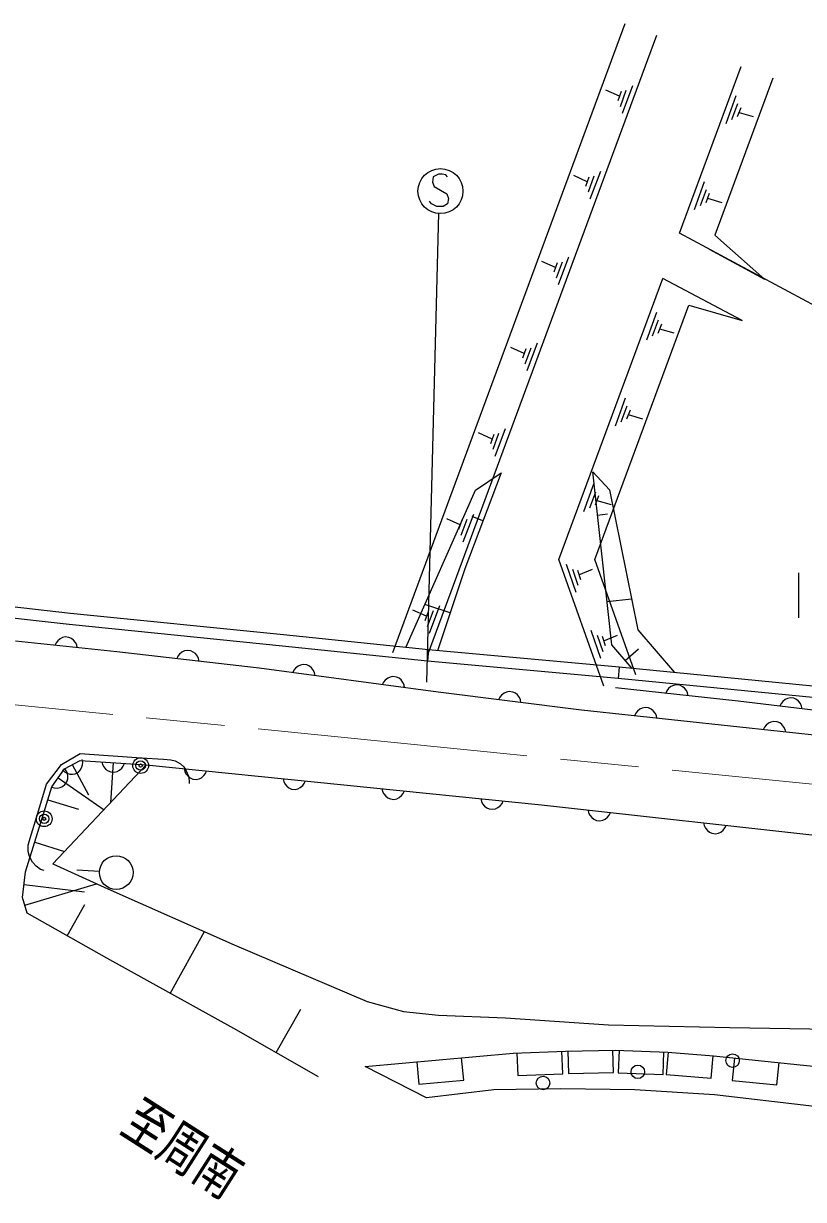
# Model space of a CAD drawing. Units: millimetres, scale not verified. Extents: x 40000 to 680000, y 20000 to 380000.
# Drawn here: x 395492 to 430171, y 266324 to 318600 of the extents above; entities that cross this region are included whole.
import ezdxf
from ezdxf.enums import TextEntityAlignment as Align

# ---------------------------------------------------------------- set-up
doc = ezdxf.new("R2010")
doc.units = ezdxf.units.MM
doc.header["$LTSCALE"] = 1000
doc.linetypes.add('CHAIN', pattern=[18.5, 12, -1.5, 3.5, -1.5])
for name, color, linetype, lineweight in [('M-BGD', 7, 'Continuous', 25), ('M-BGD-EXST', 7, 'Continuous', 25), ('M-BMK', 2, 'CHAIN', 13)]:
    doc.layers.add(name, color=color, linetype=linetype, lineweight=lineweight)
doc.layers.add('M-BMK-HTXT', color=7, linetype='Continuous')
doc.styles.add('ＭＳ ゴシック', font='')
doc.styles.get('ＭＳ ゴシック').set_extended_font_data('MS Gothic')

msp = doc.modelspace()

# ---------------------------------------------------------------- linework, layer by layer
at = {"layer": 'M-BGD'}
for p, q in [((411909, 290645), (422240, 318600)), ((413456, 290504), (423647, 318080)), ((424658, 309274), (427399, 316693)), ((422568, 315831), (422104, 314599)), ((421987, 315369), (421385, 315643)), ((422060, 315575), (421913, 315162)), ((422278, 315616), (422018, 314903)), ((427162, 315379), (426714, 314142)), ((427243, 315027), (426977, 314317)), ((427382, 314855), (427226, 314446)), ((427304, 314650), (427940, 314468)), ((420560, 311562), (419958, 311837)), ((420633, 311769), (420486, 311356)), ((420851, 311809), (420591, 311096)), ((421141, 312024), (420677, 310792)), ((425759, 311562), (425311, 310324)), ((425840, 311210), (425574, 310499)), ((425979, 311037), (425823, 310628)), ((425901, 310833), (426536, 310650)), ((465821, 287171), (424658, 309274)), ((419143, 307750), (418541, 308024)), ((419217, 307956), (419069, 307543)), ((419434, 307997), (419175, 307284)), ((419725, 308211), (419261, 306979)), ((423632, 305761), (423184, 304523)), ((423713, 305409), (423447, 304699)), ((423852, 305237), (423696, 304827)), ((423774, 305032), (424410, 304849)), ((418335, 304390), (417871, 303158)), ((417753, 303928), (417152, 304203)), ((417827, 304135), (417680, 303722)), ((418045, 304175), (417785, 303463)), ((422241, 301941), (421793, 300704)), ((422322, 301589), (422056, 300879)), ((422461, 301417), (422305, 301008)), ((422383, 301212), (423019, 301030)), ((416326, 300122), (415725, 300397)), ((416400, 300328), (416253, 299916)), ((416618, 300369), (416358, 299656)), ((416908, 300584), (416444, 299352)), ((416727, 298631), (415108, 294364)), ((415592, 297853), (416727, 298631)), ((421646, 290979), (420805, 298673)), ((420805, 298673), (421541, 297874)), ((420838, 298124), (420390, 296886)), ((412485, 290858), (415592, 297853)), ((420919, 297772), (420653, 297061)), ((421058, 297599), (420902, 297190)), ((421541, 297874), (422802, 291652)), ((420980, 297395), (421615, 297212)), ((414910, 296309), (414308, 296584)), ((414983, 296516), (414836, 296103)), ((415201, 296556), (414942, 295843)), ((415492, 296771), (415027, 295539)), ((415917, 296498), (415441, 296678)), ((421015, 296750), (421458, 296798)), ((415108, 294364), (413899, 290717)), ((419618, 294569), (420051, 293325)), ((419903, 294347), (420144, 293627)), ((420188, 294092), (420796, 294351)), ((420120, 294300), (420256, 293884)), ((429945, 294178), (429945, 292178)), ((397577, 292376), (389534, 293292)), ((397523, 291879), (389481, 292795)), ((414456, 292398), (413334, 292770)), ((421436, 292903), (422525, 293022)), ((407053, 291420), (397577, 292376)), ((413409, 292248), (412808, 292523)), ((413483, 292454), (413336, 292042)), ((413701, 292495), (413441, 291782)), ((413991, 292710), (413527, 291478)), ((407003, 290923), (397523, 291879)), ((397121, 291253), (397011, 291164)), ((397227, 291302), (397121, 291253)), ((397350, 291329), (397227, 291302)), ((397509, 291312), (397350, 291329)), ((397625, 291260), (397509, 291312)), ((397718, 291189), (397625, 291260)), ((397807, 291079), (397718, 291189)), ((413504, 290753), (407053, 291420)), ((420719, 291630), (421152, 290387)), ((421004, 291408), (421245, 290689)), ((421221, 291362), (421358, 290946)), ((421289, 291154), (421898, 291413)), ((422802, 291652), (424430, 289746)), ((399635, 290664), (395136, 291142)), ((396941, 291071), (396888, 290956)), ((397011, 291164), (396941, 291071)), ((397856, 290974), (397807, 291079)), ((397883, 290850), (397856, 290974)), ((405966, 289947), (399635, 290664)), ((402538, 290657), (402428, 290569)), ((402644, 290706), (402538, 290657)), ((402768, 290732), (402644, 290706)), ((402927, 290714), (402768, 290732)), ((403042, 290661), (402927, 290714)), ((403135, 290590), (403042, 290661)), ((413452, 290255), (407003, 290923)), ((413504, 290753), (413459, 290255)), ((421976, 289988), (413504, 290753)), ((422551, 289932), (421646, 290979)), ((422245, 290285), (422841, 290800)), ((402357, 290477), (402304, 290362)), ((402428, 290569), (402357, 290477)), ((403223, 290479), (403135, 290590)), ((403271, 290373), (403223, 290479)), ((403297, 290249), (403271, 290373)), ((421931, 289490), (413459, 290255)), ((413929, 288872), (405966, 289947)), ((407517, 289859), (407461, 289745)), ((407590, 289950), (407517, 289859)), ((407702, 290036), (407590, 289950)), ((407809, 290082), (407702, 290036)), ((407933, 290105), (407809, 290082)), ((408092, 290084), (407933, 290105)), ((408206, 290028), (408092, 290084)), ((408297, 289955), (408206, 290028)), ((408382, 289843), (408297, 289955)), ((408428, 289736), (408382, 289843)), ((408452, 289612), (408428, 289736)), ((421976, 289988), (421931, 289490)), ((436209, 288587), (421976, 289988)), ((411498, 289321), (411443, 289208)), ((411571, 289413), (411498, 289321)), ((411684, 289498), (411571, 289413)), ((411791, 289544), (411684, 289498)), ((411915, 289568), (411791, 289544)), ((412073, 289547), (411915, 289568)), ((412187, 289491), (412073, 289547)), ((412278, 289418), (412187, 289491)), ((412364, 289306), (412278, 289418)), ((412410, 289198), (412364, 289306)), ((412434, 289074), (412410, 289198)), ((436156, 288089), (421927, 289490)), ((424279, 289123), (424168, 289035)), ((424385, 289172), (424279, 289123)), ((424508, 289199), (424385, 289172)), ((424667, 289182), (424508, 289199)), ((424782, 289129), (424667, 289182)), ((424875, 289058), (424782, 289129)), ((420299, 288076), (413929, 288872)), ((416672, 288650), (416618, 288536)), ((416744, 288742), (416672, 288650)), ((416856, 288829), (416744, 288742)), ((416963, 288876), (416856, 288829)), ((417087, 288901), (416963, 288876)), ((417245, 288881), (417087, 288901)), ((417360, 288826), (417245, 288881)), ((417451, 288754), (417360, 288826)), ((417538, 288643), (417451, 288754)), ((417585, 288536), (417538, 288643)), ((427269, 288474), (421815, 289071)), ((424098, 288942), (424045, 288827)), ((424168, 289035), (424098, 288942)), ((424964, 288948), (424875, 289058)), ((425012, 288842), (424964, 288948)), ((425039, 288718), (425012, 288842)), ((429465, 288596), (429358, 288549)), ((429588, 288622), (429465, 288596)), ((429747, 288603), (429588, 288622)), ((429862, 288549), (429747, 288603)), ((417610, 288412), (417585, 288536)), ((431742, 286842), (420299, 288076)), ((422896, 288118), (422786, 288029)), ((423002, 288167), (422896, 288118)), ((423126, 288194), (423002, 288167)), ((423285, 288176), (423126, 288194)), ((423400, 288124), (423285, 288176)), ((423493, 288053), (423400, 288124)), ((423581, 287943), (423493, 288053)), ((431968, 287917), (427269, 288474)), ((429176, 288369), (429122, 288254)), ((429247, 288461), (429176, 288369)), ((429358, 288549), (429247, 288461)), ((429954, 288478), (429862, 288549)), ((430042, 288367), (429954, 288478)), ((430089, 288260), (430042, 288367)), ((430115, 288136), (430089, 288260)), ((422716, 287936), (422663, 287821)), ((422786, 288029), (422716, 287936)), ((423630, 287837), (423581, 287943)), ((423657, 287714), (423630, 287837)), ((428724, 287549), (428618, 287501)), ((428847, 287576), (428724, 287549)), ((429006, 287559), (428847, 287576)), ((429121, 287507), (429006, 287559)), ((428437, 287319), (428385, 287204)), ((428508, 287412), (428437, 287319)), ((428618, 287501), (428508, 287412)), ((429214, 287436), (429121, 287507)), ((429303, 287326), (429214, 287436)), ((429352, 287220), (429303, 287326)), ((429379, 287097), (429352, 287220)), ((397185, 285654), (398016, 286147)), ((398016, 286147), (400724, 285962)), ((400724, 285962), (401721, 285894)), ((396508, 284793), (397185, 285654)), ((396754, 284670), (397307, 285467)), ((396754, 284670), (397307, 285467)), ((400939, 285645), (396798, 281238)), ((397307, 285467), (398016, 285844)), ((397307, 285467), (398016, 285844)), ((397392, 285378), (397316, 285479)), ((397662, 285656), (398375, 284312)), ((398016, 285844), (400939, 285645)), ((398016, 285844), (400939, 285645)), ((398017, 285414), (398077, 285514)), ((398077, 285514), (398118, 285649)), ((398124, 285765), (398103, 285890)), ((398118, 285649), (398124, 285765)), ((398979, 285778), (399010, 285656)), ((399010, 285656), (399063, 285552)), ((399063, 285552), (399156, 285445)), ((399156, 285445), (399252, 285379)), ((399477, 285744), (399355, 283951)), ((399755, 285404), (399861, 285497)), ((399861, 285497), (399928, 285593)), ((399928, 285593), (399976, 285710)), ((400939, 285645), (418520, 283873)), ((401721, 285894), (402041, 285872)), ((402041, 285872), (402237, 285819)), ((402237, 285819), (402469, 285683)), ((402469, 285683), (402620, 285552)), ((402620, 285552), (402729, 285384)), ((402639, 285473), (402667, 285350)), ((397031, 285069), (399073, 283651)), ((397220, 285421), (397312, 285334)), ((397312, 285334), (397412, 285274)), ((397440, 285272), (397392, 285378)), ((397412, 285274), (397547, 285232)), ((397421, 284895), (397457, 285016)), ((397465, 285133), (397440, 285272)), ((397457, 285016), (397465, 285133)), ((397547, 285232), (397663, 285226)), ((397663, 285226), (397788, 285247)), ((397788, 285247), (397929, 285322)), ((397929, 285322), (398017, 285414)), ((399252, 285379), (399369, 285331)), ((399369, 285331), (399529, 285320)), ((399529, 285320), (399651, 285351)), ((399651, 285351), (399755, 285404)), ((402667, 285350), (402716, 285244)), ((402716, 285244), (402806, 285135)), ((402729, 285384), (402832, 285137)), ((402806, 285135), (402899, 285065)), ((402832, 285137), (402859, 284935)), ((402859, 284935), (402851, 284815)), ((402899, 285065), (403015, 285013)), ((403015, 285013), (403174, 284997)), ((403174, 284997), (403297, 285025)), ((403297, 285025), (403403, 285075)), ((403403, 285075), (403512, 285164)), ((403512, 285164), (403582, 285258)), ((403582, 285258), (403634, 285373)), ((407034, 285030), (407062, 284907)), ((407062, 284907), (407112, 284801)), ((407977, 284815), (408029, 284930)), ((396077, 283346), (396508, 284793)), ((396400, 283519), (396754, 284670)), ((396745, 284658), (396867, 284623)), ((396867, 284623), (396983, 284615)), ((396983, 284615), (397122, 284640)), ((397122, 284640), (397229, 284688)), ((397229, 284688), (397330, 284764)), ((397330, 284764), (397421, 284895)), ((407112, 284801), (407201, 284692)), ((407201, 284692), (407294, 284622)), ((407294, 284622), (407410, 284570)), ((407410, 284570), (407569, 284554)), ((407569, 284554), (407692, 284582)), ((407692, 284582), (407798, 284632)), ((407798, 284632), (407907, 284721)), ((407907, 284721), (407977, 284815)), ((411429, 284588), (411457, 284464)), ((411457, 284464), (411507, 284359)), ((412372, 284372), (412424, 284487)), ((396577, 284095), (397932, 283678)), ((411507, 284359), (411596, 284249)), ((411596, 284249), (411690, 284179)), ((411690, 284179), (411805, 284128)), ((411805, 284128), (411964, 284111)), ((411964, 284111), (412088, 284139)), ((412088, 284139), (412193, 284189)), ((412193, 284189), (412303, 284278)), ((412303, 284278), (412372, 284372)), ((415825, 284145), (415852, 284021)), ((415852, 284021), (415902, 283916)), ((415902, 283916), (415991, 283806)), ((416698, 283836), (416768, 283929)), ((416768, 283929), (416819, 284044)), ((418520, 283873), (439079, 281571)), ((395580, 280884), (396400, 283519)), ((395791, 282388), (396077, 283346)), ((415991, 283806), (416085, 283737)), ((416085, 283737), (416200, 283685)), ((416200, 283685), (416359, 283669)), ((416359, 283669), (416483, 283696)), ((416483, 283696), (416588, 283746)), ((416588, 283746), (416698, 283836)), ((420593, 283641), (420619, 283517)), ((420619, 283517), (420668, 283411)), ((420668, 283411), (420756, 283301)), ((421463, 283322), (421533, 283415)), ((421533, 283415), (421586, 283530)), ((420756, 283301), (420848, 283230)), ((420848, 283230), (420963, 283177)), ((420963, 283177), (421122, 283159)), ((421122, 283159), (421246, 283185)), ((421246, 283185), (421352, 283234)), ((421352, 283234), (421463, 283322)), ((425732, 283065), (425759, 282942)), ((425759, 282942), (425807, 282836)), ((425807, 282836), (425896, 282725)), ((426602, 282747), (426673, 282839)), ((426673, 282839), (426726, 282954)), ((395700, 282081), (395791, 282388)), ((425896, 282725), (425988, 282654)), ((425988, 282654), (426103, 282601)), ((426103, 282601), (426262, 282583)), ((426262, 282583), (426386, 282610)), ((426386, 282610), (426492, 282658)), ((426492, 282658), (426602, 282747)), ((395697, 281790), (395700, 282081)), ((395755, 281564), (395697, 281790)), ((395990, 282201), (397317, 281789)), ((395889, 281316), (395755, 281564)), ((396047, 281143), (395889, 281316)), ((395447, 279755), (395580, 280884)), ((396254, 280998), (396047, 281143)), ((396407, 280953), (396254, 280998)), ((396798, 281238), (399234, 280131)), ((398866, 280904), (397868, 280969)), ((395514, 280319), (398209, 280002)), ((395552, 279403), (398743, 280354)), ((395657, 279052), (395447, 279755)), ((399234, 280131), (404858, 277651)), ((397428, 278050), (398211, 279435)), ((399199, 277048), (395657, 279052)), ((402019, 275487), (403539, 278233)), ((404858, 277651), (410770, 275127)), ((404838, 273926), (399199, 277048)), ((410770, 275127), (412390, 274683)), ((406726, 272854), (407823, 274785)), ((412390, 274683), (413947, 274518)), ((413947, 274518), (416920, 274400)), ((416920, 274400), (421497, 274093)), ((421497, 274093), (426900, 273975)), ((426900, 273975), (432538, 273881)), ((408613, 271782), (404838, 273926)), ((417261, 272835), (419596, 272921)), ((419465, 271916), (419428, 272915)), ((419596, 272921), (421802, 272965)), ((419699, 272924), (419719, 271924)), ((421718, 271963), (421699, 272963)), ((421802, 272965), (424137, 272878)), ((421970, 272959), (421933, 271959)), ((423932, 271885), (423969, 272884)), ((410687, 272230), (417261, 272835)), ((412978, 272441), (413070, 271445)), ((415062, 271628), (414970, 272624)), ((417429, 272841), (417466, 271842)), ((424157, 272877), (424072, 271880)), ((424137, 272878), (426169, 272705)), ((426065, 271711), (426150, 272707)), ((426169, 272705), (430018, 272316)), ((427099, 272611), (426998, 271616)), ((428988, 271415), (429089, 272410)), ((413412, 270846), (410687, 272230)), ((417466, 271842), (419465, 271916)), ((419719, 271924), (421718, 271963)), ((421933, 271959), (423932, 271885)), ((424072, 271880), (426065, 271711)), ((430018, 272316), (435857, 271711)), ((413070, 271445), (415062, 271628)), ((426998, 271616), (428988, 271415)), ((416396, 271192), (413412, 270846)), ((419380, 271235), (416396, 271192)), ((422667, 271192), (419380, 271235)), ((426213, 270975), (422667, 271192)), ((430667, 270456), (426213, 270975))]:
    msp.add_line(p, q, dxfattribs=at)
for points in [[(428806, 316173), (426227, 309195), (428457, 307217), (425990, 308553)], [(421300, 289142), (419300, 294778), (423918, 307272)], [(422713, 289643), (420896, 294768), (425073, 306073), (427449, 305394), (423918, 307272)]]:
    msp.add_lwpolyline(points, dxfattribs=at)
for centre, radius in [((400700, 285613), 350), ((400700, 285613), 210), ((400700, 285613), 70), ((396412, 283247), 350), ((396412, 283247), 210), ((396412, 283247), 70), ((399614, 280856), 750), ((427018, 272498), 300), ((422804, 271999), 300), ((418591, 271500), 300)]:
    msp.add_circle(centre, radius, dxfattribs=at)
at = {"layer": 'M-BGD-EXST'}
for p, q in [((413709, 311788), (413669, 311548)), ((413949, 311908), (413709, 311788)), ((414109, 311908), (413949, 311908)), ((414269, 311868), (414109, 311908)), ((414349, 311788), (414269, 311868)), ((413669, 311548), (413749, 311348)), ((413749, 311348), (414309, 311028)), ((413629, 310588), (413549, 310708)), ((413869, 310468), (413629, 310588)), ((414349, 310588), (414149, 310468)), ((414309, 311028), (414389, 310828)), ((414389, 310828), (414349, 310588)), ((413940, 310172), (413408, 289327)), ((414149, 310468), (413869, 310468))]:
    msp.add_line(p, q, dxfattribs=at)
msp.add_circle((414029, 311148), 1000, dxfattribs=at)
at = {"layer": 'M-BMK'}
msp.add_line((369109, 290911), (441841, 283660), dxfattribs=at)

# ---------------------------------------------------------------- texts
at = {"layer": 'M-BMK-HTXT', "style": 'ＭＳ ゴシック', "width": 0.75}
msp.add_text('至周南', height=1833, rotation=327.4, dxfattribs=at).set_placement((399424, 268888), align=Align.BOTTOM_LEFT)

doc.saveas('drawing.dxf')
